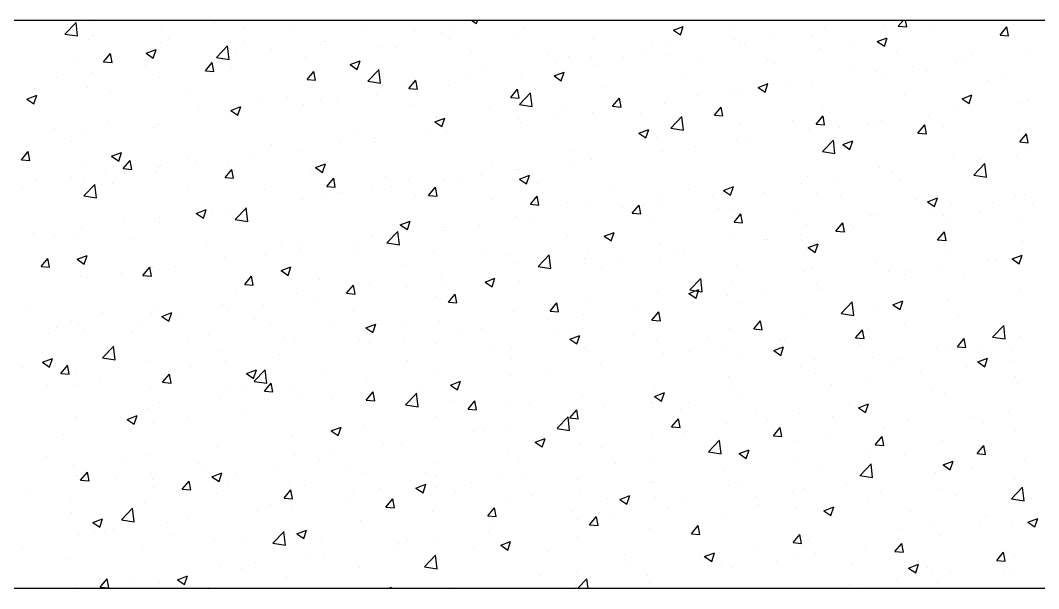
# Model space of a CAD drawing. Header units: millimetres. Extents: x 331487 to 517269, y 198509 to 399936.
# Drawn here: x 438812 to 439530, y 339696 to 340096 of the extents above; entities that cross this region are included whole.
import ezdxf

# ---------------------------------------------------------------- set-up
doc = ezdxf.new("R2010")
doc.units = ezdxf.units.MM
doc.header["$MEASUREMENT"] = 0
doc.layers.add('COLUMN', color=6, linetype='Continuous')

msp = doc.modelspace()

# ---------------------------------------------------------------- linework, layer by layer
at = {"layer": 'COLUMN'}
for p, q in [((448979.83, 340095.96), (420204.35, 340095.96)), ((448984.26, 339695.96), (420604.35, 339695.96))]:
    msp.add_line(p, q, dxfattribs=at)
at = {"layer": 'COLUMN', "color": 2, "linetype": 'Continuous'}
for p, q in [((438843.97, 340086.38), (438851.75, 340094.5)), ((438852.82, 340084.97), (438851.72, 340094.46)), ((438864.35, 340095.35), (438864.35, 340095.35)), ((438949.26, 340094.5), (438949.26, 340094.5)), ((438962.53, 340095.78), (438962.53, 340095.78)), ((439130.5, 340095.96), (439133.83, 340093.71)), ((439133.82, 340093.71), (439134.58, 340095.96)), ((439431.04, 340091.86), (439434.48, 340095.96)), ((439437.01, 340091.33), (439436.16, 340095.96)), ((438912.01, 340089.38), (438912.01, 340089.38)), ((438969.45, 340090.09), (438969.45, 340090.09)), ((439002.64, 340092.25), (439002.64, 340092.25)), ((439056.02, 340089.99), (439056.02, 340089.99)), ((439090.17, 340089.1), (439090.17, 340089.1)), ((439109.4, 340087.74), (439109.4, 340087.74)), ((439115.21, 340092.39), (439115.21, 340092.39)), ((439167.04, 340090.93), (439167.04, 340090.93)), ((439272.56, 340089.06), (439279.57, 340091.75)), ((439272.56, 340089.06), (439277.54, 340085.71)), ((439277.53, 340085.7), (439279.56, 340091.75)), ((439315.23, 340090.49), (439315.23, 340090.49)), ((439378.9, 340091.13), (439378.9, 340091.13)), ((439421.47, 340092.02), (439421.47, 340092.02)), ((439431.04, 340091.86), (439437.02, 340091.33)), ((439455.83, 340088.56), (439455.83, 340088.56)), ((439502.76, 340085.58), (439507.59, 340091.33)), ((439508.74, 340085.05), (439507.58, 340091.32)), ((438843.93, 340086.35), (438852.82, 340084.97)), ((438860.67, 340082.34), (438860.67, 340082.34)), ((438863.58, 340085.58), (438863.58, 340085.58)), ((438911.13, 340080.08), (438911.13, 340080.08)), ((438916.96, 340083.33), (438916.96, 340083.33)), ((438970.34, 340081.07), (438970.34, 340081.07)), ((439027.02, 340080.78), (439027.02, 340080.78)), ((439115.1, 340083.43), (439115.1, 340083.43)), ((439162.79, 340085.48), (439162.79, 340085.48)), ((439216.17, 340083.23), (439216.17, 340083.23)), ((439256.91, 340080.48), (439256.91, 340080.48)), ((439269.55, 340080.97), (439269.55, 340080.97)), ((439315.99, 340082.85), (439315.99, 340082.85)), ((439341.02, 340086.15), (439341.02, 340086.15)), ((439370.96, 340085.62), (439370.96, 340085.62)), ((439416.28, 340081.05), (439423.28, 340083.74)), ((439416.28, 340081.05), (439421.25, 340077.7)), ((439421.25, 340077.7), (439423.28, 340083.74)), ((439502.76, 340085.58), (439508.74, 340085.06)), ((438901.12, 340072.83), (438908.12, 340075.51)), ((438901.12, 340072.83), (438906.09, 340069.47)), ((438906.09, 340069.47), (438908.11, 340075.51)), ((438950.69, 340069.83), (438958.48, 340077.95)), ((438959.55, 340068.42), (438958.44, 340077.91)), ((438989.14, 340075.8), (438989.14, 340075.8)), ((439023.72, 340078.82), (439023.72, 340078.82)), ((439064.59, 340077.03), (439064.59, 340077.03)), ((439077.11, 340076.56), (439077.11, 340076.56)), ((439130.49, 340074.3), (439130.49, 340074.3)), ((439252.83, 340074.53), (439252.83, 340074.53)), ((439319.62, 340078.58), (439319.62, 340078.58)), ((439322.93, 340078.71), (439322.93, 340078.71)), ((439376.31, 340076.46), (439376.31, 340076.46)), ((439397.51, 340078.55), (439397.51, 340078.55)), ((439429.7, 340074.2), (439429.7, 340074.2)), ((439523.54, 340073.27), (439523.54, 340073.27)), ((438852.81, 340070.07), (438852.81, 340070.07)), ((438871.11, 340066.84), (438875.93, 340072.59)), ((438871.11, 340066.84), (438877.08, 340066.32)), ((438877.08, 340066.31), (438875.92, 340072.58)), ((438942.83, 340060.56), (438947.65, 340066.31)), ((438948.81, 340060.04), (438947.65, 340066.3)), ((438950.65, 340069.79), (438959.55, 340068.42)), ((438964.11, 340072.5), (438964.11, 340072.5)), ((439013.25, 340069.99), (439013.25, 340069.99)), ((439044.83, 340064.82), (439051.83, 340067.5)), ((439049.8, 340061.46), (439051.83, 340067.5)), ((439183.87, 340072.05), (439183.87, 340072.05)), ((439189.93, 340066.25), (439189.93, 340066.25)), ((439198.59, 340070.47), (439198.59, 340070.47)), ((439214.96, 340069.55), (439214.96, 340069.55)), ((439237.25, 340069.79), (439237.25, 340069.79)), ((439267.68, 340071.08), (439267.68, 340071.08)), ((439290.63, 340067.54), (439290.63, 340067.54)), ((439339.19, 340068.53), (439339.19, 340068.53)), ((439472.2, 340066.23), (439472.2, 340066.23)), ((439478.65, 340068.29), (439478.65, 340068.29)), ((439483.08, 340071.95), (439483.08, 340071.95)), ((438863.08, 340059.2), (438863.08, 340059.2)), ((438900.96, 340064.19), (438900.96, 340064.19)), ((438942.83, 340060.56), (438948.81, 340060.04)), ((438961.31, 340062.49), (438961.31, 340062.49)), ((439014.56, 340054.29), (439019.38, 340060.03)), ((439020.53, 340053.76), (439019.38, 340060.03)), ((439044.83, 340064.82), (439049.8, 340061.46)), ((439057.41, 340053.28), (439065.2, 340061.4)), ((439066.27, 340051.86), (439065.17, 340061.36)), ((439140.27, 340060.46), (439140.27, 340060.46)), ((439188.54, 340056.81), (439195.54, 340059.5)), ((439193.51, 340053.45), (439195.54, 340059.49)), ((439217.17, 340064.68), (439217.17, 340064.68)), ((439280.87, 340058.52), (439280.87, 340058.52)), ((439344.02, 340065.28), (439344.02, 340065.28)), ((439397.4, 340063.03), (439397.4, 340063.03)), ((439415.75, 340060), (439415.75, 340060)), ((439420.26, 340058.74), (439420.26, 340058.74)), ((439440.78, 340063.3), (439440.78, 340063.3)), ((439450.78, 340060.77), (439450.78, 340060.77)), ((439504.16, 340058.52), (439504.16, 340058.52)), ((438838.05, 340055.9), (438838.05, 340055.9)), ((438910.8, 340056.09), (438910.8, 340056.09)), ((439014.56, 340054.29), (439020.54, 340053.77)), ((439057.38, 340053.24), (439066.27, 340051.86)), ((439086.28, 340048.01), (439091.1, 340053.76)), ((439088.9, 340052.95), (439088.9, 340052.95)), ((439092.26, 340047.49), (439091.1, 340053.75)), ((439126.77, 340057.94), (439126.77, 340057.94)), ((439165.83, 340057.64), (439165.83, 340057.64)), ((439188.54, 340056.81), (439193.52, 340053.45)), ((439332.25, 340048.8), (439339.26, 340051.49)), ((439337.23, 340045.44), (439339.25, 340051.49)), ((439352.59, 340051.69), (439352.59, 340051.69)), ((439369.75, 340052.33), (439369.75, 340052.33)), ((439494.02, 340053.56), (439494.02, 340053.56)), ((438822.6, 340048.18), (438822.6, 340048.18)), ((438859.46, 340049.05), (438859.46, 340049.05)), ((438875.98, 340045.93), (438875.98, 340045.93)), ((439063.87, 340049.66), (439063.87, 340049.66)), ((439081.95, 340050.45), (439081.95, 340050.45)), ((439086.28, 340048.01), (439092.26, 340047.49)), ((439113.89, 340050.14), (439113.89, 340050.14)), ((439158.01, 340041.74), (439162.83, 340047.48)), ((439163.98, 340041.21), (439162.83, 340047.48)), ((439164.14, 340036.73), (439171.93, 340044.85)), ((439173, 340035.31), (439171.89, 340044.81)), ((439222.55, 340048.51), (439222.55, 340048.51)), ((439314.72, 340046.7), (439314.72, 340046.7)), ((439318.4, 340045.29), (439318.4, 340045.29)), ((439332.25, 340048.8), (439337.23, 340045.44)), ((438817.09, 340040.57), (438824.1, 340043.26)), ((438817.09, 340040.57), (438822.07, 340037.22)), ((438822.06, 340037.22), (438824.09, 340043.26)), ((438929.36, 340043.67), (438929.36, 340043.67)), ((438982.74, 340041.42), (438982.74, 340041.42)), ((439000.71, 340041.34), (439000.71, 340041.34)), ((439023.64, 340040.44), (439023.64, 340040.44)), ((439036.13, 340039.16), (439036.13, 340039.16)), ((439063.38, 340043.74), (439063.38, 340043.74)), ((439089.51, 340036.91), (439089.51, 340036.91)), ((439158.01, 340041.74), (439163.99, 340041.22)), ((439164.23, 340038.5), (439164.23, 340038.5)), ((439229.74, 340035.46), (439234.56, 340041.21)), ((439235.71, 340034.93), (439234.55, 340041.2)), ((439266.46, 340037.79), (439266.46, 340037.79)), ((439289.68, 340043.41), (439289.68, 340043.41)), ((439435.7, 340043.55), (439435.7, 340043.55)), ((439475.97, 340040.79), (439482.97, 340043.48)), ((439475.97, 340040.79), (439480.94, 340037.44)), ((439480.94, 340037.43), (439482.97, 340043.48)), ((439515.5, 340037.16), (439515.5, 340037.16)), ((439522.32, 340039.98), (439522.32, 340039.98)), ((438937.8, 340033.06), (438937.8, 340033.06)), ((438960.81, 340032.56), (438967.81, 340035.25)), ((438960.81, 340032.56), (438965.78, 340029.21)), ((438962.84, 340036.36), (438962.84, 340036.36)), ((438965.32, 340030.43), (438965.32, 340030.43)), ((438965.78, 340029.21), (438967.81, 340035.25)), ((439012.03, 340036.7), (439012.03, 340036.7)), ((439142.89, 340034.65), (439142.89, 340034.65)), ((439164.1, 340036.69), (439173, 340035.31)), ((439188.65, 340030.11), (439188.65, 340030.11)), ((439196.27, 340032.39), (439196.27, 340032.39)), ((439215.95, 340031.39), (439215.95, 340031.39)), ((439226.53, 340035.09), (439226.53, 340035.09)), ((439229.74, 340035.46), (439235.71, 340034.94)), ((439249.65, 340030.14), (439249.65, 340030.14)), ((439301.46, 340029.19), (439306.28, 340034.93)), ((439307.44, 340028.66), (439306.28, 340034.93)), ((439377.38, 340033.54), (439377.38, 340033.54)), ((439470.98, 340032.94), (439470.98, 340032.94)), ((438874.65, 340024.75), (438874.65, 340024.75)), ((438909.58, 340022.8), (438909.58, 340022.8)), ((438960.09, 340029.2), (438960.09, 340029.2)), ((439104.52, 340024.55), (439111.52, 340027.24)), ((439104.52, 340024.55), (439109.49, 340021.2)), ((439105.92, 340028.49), (439105.92, 340028.49)), ((439109.49, 340021.2), (439111.52, 340027.24)), ((439163.62, 340026.81), (439163.62, 340026.81)), ((439164.61, 340024.35), (439164.61, 340024.35)), ((439270.86, 340020.18), (439278.65, 340028.29)), ((439279.72, 340018.76), (439278.62, 340028.26)), ((439301.46, 340029.19), (439307.44, 340028.67)), ((439303.04, 340027.88), (439303.04, 340027.88)), ((439319.06, 340023.53), (439319.06, 340023.53)), ((439356.42, 340025.63), (439356.42, 340025.63)), ((439373.19, 340022.91), (439378.01, 340028.66)), ((439373.19, 340022.91), (439379.17, 340022.39)), ((439379.16, 340022.38), (439378.01, 340028.65)), ((439409.8, 340023.37), (439409.8, 340023.37)), ((439414.47, 340023.86), (439414.47, 340023.86)), ((439419.04, 340025.45), (439419.04, 340025.45)), ((439452.35, 340028.85), (439452.35, 340028.85)), ((438836.77, 340019.76), (438836.77, 340019.76)), ((438858.24, 340015.76), (438858.24, 340015.76)), ((438907, 340020.42), (438907, 340020.42)), ((439047.6, 340018.48), (439047.6, 340018.48)), ((439100.47, 340018.5), (439100.47, 340018.5)), ((439112.67, 340016.85), (439112.67, 340016.85)), ((439248.23, 340016.55), (439255.23, 340019.23)), ((439248.23, 340016.55), (439253.21, 340013.19)), ((439253.2, 340013.19), (439255.23, 340019.23)), ((439270.83, 340020.14), (439279.72, 340018.76)), ((439368.53, 340019.04), (439368.53, 340019.04)), ((439389.44, 340020.56), (439389.44, 340020.56)), ((439444.91, 340016.64), (439449.73, 340022.38)), ((439444.91, 340016.64), (439450.89, 340016.12)), ((439450.89, 340016.11), (439449.73, 340022.38)), ((439463.18, 340021.12), (439463.18, 340021.12)), ((439516.57, 340018.86), (439516.57, 340018.86)), ((439516.64, 340010.36), (439521.46, 340016.11)), ((439522.61, 340009.83), (439521.46, 340016.1)), ((438848.68, 340010.41), (438848.68, 340010.41)), ((438989.28, 340008.47), (438989.28, 340008.47)), ((439037.56, 340010.22), (439037.56, 340010.22)), ((439062.16, 340010.45), (439062.16, 340010.45)), ((439062.59, 340013.51), (439062.59, 340013.51)), ((439260.74, 340013.52), (439260.74, 340013.52)), ((439317.19, 340012), (439317.19, 340012)), ((439326.28, 340012.25), (439326.28, 340012.25)), ((439377.59, 340003.62), (439385.38, 340011.74)), ((439386.44, 340002.21), (439385.34, 340011.71)), ((439391.95, 340008.54), (439398.95, 340011.23)), ((439391.95, 340008.54), (439396.92, 340005.18)), ((439396.92, 340005.18), (439398.94, 340011.22)), ((439516.64, 340010.36), (439522.62, 340009.84)), ((438813.25, 339997.9), (438818.08, 340003.64)), ((438819.23, 339997.37), (438818.07, 340003.64)), ((438876.78, 340000.31), (438883.79, 340003)), ((438881.76, 339996.95), (438883.78, 340003)), ((438974.4, 340001.9), (438974.4, 340001.9)), ((439010.82, 340003.41), (439010.82, 340003.41)), ((439202.43, 340003.51), (439202.43, 340003.51)), ((439263.38, 340003.97), (439263.38, 340003.97)), ((439265.25, 340004.51), (439265.25, 340004.51)), ((439288.41, 340007.26), (439288.41, 340007.26)), ((439377.55, 340003.59), (439386.44, 340002.21)), ((439514.23, 340001.01), (439514.23, 340001.01)), ((439521.11, 340006.7), (439521.11, 340006.7)), ((438813.25, 339997.9), (438819.23, 339997.37)), ((438856.51, 339994.83), (438856.51, 339994.83)), ((438876.78, 340000.31), (438881.76, 339996.96)), ((438884.98, 339991.62), (438889.8, 339997.37)), ((438890.96, 339991.09), (438889.8, 339997.36)), ((438930.96, 339998.46), (438930.96, 339998.46)), ((438936.53, 339996.91), (438936.53, 339996.91)), ((438958.88, 339995.91), (438958.88, 339995.91)), ((439020.5, 339992.3), (439027.5, 339994.99)), ((439025.47, 339988.95), (439027.5, 339994.99)), ((439200.22, 339995.65), (439200.22, 339995.65)), ((439214.74, 339998.1), (439214.74, 339998.1)), ((439469.76, 339999.65), (439469.76, 339999.65)), ((439484.31, 339987.07), (439492.1, 339995.19)), ((439489.19, 339997.72), (439489.19, 339997.72)), ((439489.89, 339993.89), (439489.89, 339993.89)), ((439493.17, 339985.66), (439492.06, 339995.15)), ((438872.64, 339988.45), (438872.64, 339988.45)), ((438884.98, 339991.62), (438890.96, 339991.1)), ((438908.37, 339989.51), (438908.37, 339989.51)), ((438909.89, 339992.57), (438909.89, 339992.57)), ((438911.5, 339993.62), (438911.5, 339993.62)), ((438956.71, 339985.35), (438961.53, 339991.09)), ((438962.68, 339984.82), (438961.53, 339991.08)), ((438963.27, 339990.32), (438963.27, 339990.32)), ((439016.65, 339988.06), (439016.65, 339988.06)), ((439020.5, 339992.3), (439025.47, 339988.95)), ((439137.31, 339987.37), (439137.31, 339987.37)), ((439144.11, 339993.5), (439144.11, 339993.5)), ((439162.35, 339990.67), (439162.35, 339990.67)), ((439163.39, 339991.06), (439163.39, 339991.06)), ((439164.21, 339984.29), (439171.21, 339986.98)), ((439169.18, 339980.94), (439171.21, 339986.98)), ((439417.82, 339992.16), (439417.82, 339992.16)), ((439426.04, 339989.4), (439426.04, 339989.4)), ((439484.27, 339987.03), (439493.17, 339985.66)), ((438824.21, 339983.65), (438824.21, 339983.65)), ((438848.34, 339985.3), (438848.34, 339985.3)), ((438857.02, 339982.47), (438857.02, 339982.47)), ((438857.22, 339972.42), (438865.01, 339980.54)), ((438866.08, 339971), (438864.98, 339980.5)), ((438877.59, 339981.4), (438877.59, 339981.4)), ((438956.71, 339985.35), (438962.68, 339984.82)), ((439028.43, 339979.07), (439033.25, 339984.82)), ((439034.41, 339978.54), (439033.25, 339984.81)), ((439070.03, 339985.81), (439070.03, 339985.81)), ((439085.79, 339983.49), (439085.79, 339983.49)), ((439111.45, 339983.56), (439111.45, 339983.56)), ((439123.42, 339983.55), (439123.42, 339983.55)), ((439164.21, 339984.29), (439169.18, 339980.94)), ((439176.8, 339981.3), (439176.8, 339981.3)), ((439363.13, 339981.12), (439363.13, 339981.12)), ((439367.31, 339985.75), (439367.31, 339985.75)), ((439388.17, 339984.42), (439388.17, 339984.42)), ((439431.57, 339983.88), (439431.57, 339983.88)), ((438814.32, 339978.44), (438814.32, 339978.44)), ((438857.19, 339972.38), (438866.08, 339971)), ((438930.97, 339979.14), (438930.97, 339979.14)), ((438984.35, 339976.88), (438984.35, 339976.88)), ((439027.47, 339973.48), (439027.47, 339973.48)), ((439028.43, 339979.07), (439034.41, 339978.55)), ((439036.29, 339974.07), (439036.29, 339974.07)), ((439037.74, 339974.63), (439037.74, 339974.63)), ((439060.94, 339977.16), (439060.94, 339977.16)), ((439074.16, 339979.06), (439074.16, 339979.06)), ((439091.12, 339972.37), (439091.12, 339972.37)), ((439100.16, 339972.79), (439104.98, 339978.54)), ((439100.16, 339972.79), (439106.14, 339972.27)), ((439106.13, 339972.27), (439104.98, 339978.53)), ((439171.88, 339966.52), (439176.71, 339972.26)), ((439177.86, 339965.99), (439176.7, 339972.26)), ((439230.18, 339979.04), (439230.18, 339979.04)), ((439283.56, 339976.78), (439283.56, 339976.78)), ((439299.98, 339972.81), (439299.98, 339972.81)), ((439307.92, 339976.28), (439314.92, 339978.97)), ((439307.92, 339976.28), (439312.9, 339972.93)), ((439312.89, 339972.93), (439314.92, 339978.97)), ((439315.97, 339978.71), (439315.97, 339978.71)), ((439336.95, 339974.53), (439336.95, 339974.53)), ((439373.25, 339973.87), (439373.25, 339973.87)), ((439390.33, 339972.27), (439390.33, 339972.27)), ((439519.89, 339973.41), (439519.89, 339973.41)), ((439009.6, 339970.12), (439009.6, 339970.12)), ((439011.25, 339970.77), (439011.25, 339970.77)), ((439144.5, 339970.12), (439144.5, 339970.12)), ((439171.89, 339966.52), (439177.86, 339966)), ((439197.88, 339967.86), (439197.88, 339967.86)), ((439243.61, 339960.24), (439248.43, 339965.99)), ((439249.59, 339959.72), (439248.43, 339965.98)), ((439251.27, 339965.61), (439251.27, 339965.61)), ((439262.1, 339967.82), (439262.1, 339967.82)), ((439264.03, 339971.22), (439264.03, 339971.22)), ((439443.71, 339970.02), (439443.71, 339970.02)), ((439451.64, 339968.28), (439458.64, 339970.96)), ((439451.64, 339968.28), (439456.61, 339964.92)), ((439456.61, 339964.92), (439458.63, 339970.96)), ((439468.55, 339966.36), (439468.55, 339966.36)), ((439497.09, 339967.76), (439497.09, 339967.76)), ((439513.85, 339971.94), (439513.85, 339971.94)), ((439525.79, 339966.56), (439525.79, 339966.56)), ((438936.47, 339960.05), (438943.48, 339962.74)), ((438936.48, 339960.05), (438941.45, 339956.69)), ((438941.45, 339956.69), (438943.47, 339962.74)), ((438948.1, 339962.46), (438948.1, 339962.46)), ((438957.66, 339962.62), (438957.66, 339962.62)), ((438963.95, 339955.87), (438971.74, 339963.99)), ((438969.15, 339963.47), (438969.15, 339963.47)), ((438972.81, 339954.45), (438971.7, 339963.95)), ((439213.52, 339964.81), (439213.52, 339964.81)), ((439237.07, 339964.53), (439237.07, 339964.53)), ((439243.61, 339960.24), (439249.59, 339959.72)), ((439304.65, 339963.35), (439304.65, 339963.35)), ((439314.93, 339963.86), (439314.93, 339963.86)), ((439315.34, 339953.97), (439320.16, 339959.71)), ((439321.31, 339953.44), (439320.16, 339959.71)), ((439358.03, 339961.1), (439358.03, 339961.1)), ((439411.41, 339958.84), (439411.41, 339958.84)), ((439416.61, 339958.87), (439416.61, 339958.87)), ((439455.53, 339961.93), (439455.53, 339961.93)), ((439462.89, 339958.28), (439462.89, 339958.28)), ((439487.92, 339961.57), (439487.92, 339961.57)), ((438885.19, 339954.18), (438885.19, 339954.18)), ((438907.15, 339956.22), (438907.15, 339956.22)), ((438910.22, 339957.47), (438910.22, 339957.47)), ((438910.83, 339953.46), (438910.83, 339953.46)), ((438963.91, 339955.83), (438972.81, 339954.45)), ((439080.19, 339952.04), (439087.19, 339954.73)), ((439080.19, 339952.04), (439085.16, 339948.68)), ((439085.16, 339948.68), (439087.19, 339954.73)), ((439136.04, 339951.23), (439136.04, 339951.23)), ((439162.18, 339957.77), (439162.18, 339957.77)), ((439173.91, 339956.21), (439173.91, 339956.21)), ((439256.62, 339953.85), (439256.62, 339953.85)), ((439315.34, 339953.97), (439321.31, 339953.45)), ((439366.1, 339952.47), (439366.1, 339952.47)), ((439387.06, 339947.69), (439391.88, 339953.44)), ((439393.04, 339947.17), (439391.88, 339953.43)), ((439397.21, 339951.92), (439397.21, 339951.92)), ((439464.79, 339956.59), (439464.79, 339956.59)), ((439518.18, 339954.33), (439518.18, 339954.33)), ((438822.03, 339945.86), (438822.03, 339945.86)), ((438836.61, 339944), (438836.61, 339944)), ((438855.81, 339949.18), (438855.81, 339949.18)), ((439059.73, 339943.87), (439059.73, 339943.87)), ((439070.67, 339939.32), (439078.46, 339947.43)), ((439079.53, 339937.9), (439078.42, 339947.4)), ((439110.24, 339950.28), (439110.24, 339950.28)), ((439111.01, 339947.93), (439111.01, 339947.93)), ((439198.3, 339943.84), (439198.3, 339943.84)), ((439223.9, 339944.03), (439230.9, 339946.72)), ((439223.9, 339944.03), (439228.88, 339940.68)), ((439228.87, 339940.67), (439230.9, 339946.72)), ((439314.75, 339945.42), (439314.75, 339945.42)), ((439361.86, 339944.98), (439361.86, 339944.98)), ((439387.06, 339947.69), (439393.04, 339947.17)), ((439399.73, 339949.96), (439399.73, 339949.96)), ((439458.79, 339941.42), (439463.61, 339947.16)), ((439464.76, 339940.89), (439463.61, 339947.16)), ((438852.51, 339943.44), (438852.51, 339943.44)), ((438889.99, 339941.74), (438889.99, 339941.74)), ((438943.37, 339939.49), (438943.37, 339939.49)), ((438996.76, 339937.23), (438996.76, 339937.23)), ((439008.38, 339936.83), (439008.38, 339936.83)), ((439047.85, 339939.61), (439047.85, 339939.61)), ((439070.64, 339939.28), (439079.53, 339937.9)), ((439262.82, 339937.93), (439262.82, 339937.93)), ((439336.82, 339941.68), (439336.82, 339941.68)), ((439338.9, 339941.91), (439338.9, 339941.91)), ((439367.61, 339936.02), (439374.62, 339938.71)), ((439372.58, 339932.67), (439374.61, 339938.71)), ((439458.79, 339941.42), (439464.77, 339940.9)), ((439518.68, 339940.12), (439518.68, 339940.12)), ((438852.45, 339927.8), (438859.45, 339930.48)), ((438857.42, 339924.44), (438859.45, 339930.48)), ((438956.45, 339929.33), (438956.45, 339929.33)), ((438984.94, 339931.33), (438984.94, 339931.33)), ((439009.98, 339934.63), (439009.98, 339934.63)), ((439050.14, 339934.98), (439050.14, 339934.98)), ((439103.52, 339932.72), (439103.52, 339932.72)), ((439139.98, 339933.83), (439139.98, 339933.83)), ((439156.9, 339930.46), (439156.9, 339930.46)), ((439177.4, 339922.76), (439185.18, 339930.88)), ((439186.25, 339921.35), (439185.15, 339930.85)), ((439212.31, 339931.52), (439212.31, 339931.52)), ((439273.67, 339933.37), (439273.67, 339933.37)), ((439280.58, 339931.9), (439280.58, 339931.9)), ((439367.61, 339936.02), (439372.59, 339932.67)), ((439467.33, 339933.08), (439467.33, 339933.08)), ((439511.33, 339928.01), (439518.33, 339930.7)), ((439516.3, 339924.66), (439518.33, 339930.7)), ((438827.13, 339922.68), (438831.95, 339928.42)), ((438827.13, 339922.68), (438833.11, 339922.15)), ((438833.1, 339922.15), (438831.95, 339928.42)), ((438852.45, 339927.8), (438857.43, 339924.44)), ((438898.86, 339916.4), (438903.68, 339922.15)), ((438904.83, 339915.87), (438903.67, 339922.14)), ((438905.94, 339922.93), (438905.94, 339922.93)), ((438921.79, 339923.02), (438921.79, 339923.02)), ((438996.17, 339919.79), (439003.17, 339922.47)), ((439001.14, 339916.43), (439003.16, 339922.47)), ((439081.66, 339923.82), (439081.66, 339923.82)), ((439160.96, 339924.48), (439160.96, 339924.48)), ((439177.36, 339922.73), (439186.25, 339921.35)), ((439210.29, 339928.21), (439210.29, 339928.21)), ((439210.76, 339925.08), (439210.76, 339925.08)), ((439235.8, 339928.38), (439235.8, 339928.38)), ((439263.67, 339925.95), (439263.67, 339925.95)), ((439317.05, 339923.7), (439317.05, 339923.7)), ((439415.39, 339925.58), (439415.39, 339925.58)), ((439461.61, 339922.13), (439461.61, 339922.13)), ((439493.72, 339926.93), (439493.72, 339926.93)), ((439499.49, 339927.12), (439499.49, 339927.12)), ((439511.33, 339928.01), (439516.3, 339924.66)), ((438854.59, 339915.89), (438854.59, 339915.89)), ((438883.92, 339918.03), (438883.92, 339918.03)), ((438898.86, 339916.4), (438904.83, 339915.88)), ((438970.58, 339910.13), (438975.4, 339915.87)), ((438976.56, 339909.6), (438975.4, 339915.87)), ((438996.17, 339919.79), (439001.14, 339916.43)), ((439109.02, 339916.99), (439109.02, 339916.99)), ((439147.61, 339916.77), (439147.61, 339916.77)), ((439222.26, 339921.88), (439222.26, 339921.88)), ((439364.88, 339919.18), (439364.88, 339919.18)), ((439370.43, 339921.44), (439370.43, 339921.44)), ((439423.81, 339919.19), (439423.81, 339919.19)), ((439435.4, 339916.92), (439435.4, 339916.92)), ((439436.58, 339918.84), (439436.58, 339918.84)), ((439477.2, 339916.93), (439477.2, 339916.93)), ((438858.88, 339914.74), (438858.88, 339914.74)), ((438970.58, 339910.13), (438976.56, 339909.6)), ((439023.34, 339913.81), (439023.34, 339913.81)), ((439042.31, 339903.85), (439047.13, 339909.6)), ((439048.28, 339903.32), (439047.13, 339909.59)), ((439058.51, 339910.58), (439058.51, 339910.58)), ((439084.7, 339908.49), (439084.7, 339908.49)), ((439109.73, 339911.78), (439109.73, 339911.78)), ((439139.88, 339911.78), (439146.88, 339914.47)), ((439139.88, 339911.78), (439144.85, 339908.42)), ((439144.85, 339908.42), (439146.88, 339914.46)), ((439163.94, 339911.87), (439163.94, 339911.87)), ((439284.12, 339906.21), (439291.91, 339914.33)), ((439292.98, 339904.8), (439291.87, 339914.29)), ((439313.54, 339912.13), (439313.54, 339912.13)), ((439373.42, 339910.52), (439373.42, 339910.52)), ((438965.02, 339903.8), (438965.02, 339903.8)), ((439007.17, 339903.54), (439007.17, 339903.54)), ((439042.31, 339903.85), (439048.29, 339903.33)), ((439105.62, 339901.86), (439105.62, 339901.86)), ((439114.03, 339897.58), (439118.85, 339903.32)), ((439120.01, 339897.05), (439118.85, 339903.32)), ((439261.6, 339904.64), (439261.6, 339904.64)), ((439283.59, 339903.77), (439290.59, 339906.46)), ((439283.59, 339903.77), (439288.57, 339900.41)), ((439284.08, 339906.17), (439292.98, 339904.8)), ((439288.56, 339900.41), (439290.59, 339906.46)), ((439310.52, 339902.24), (439310.52, 339902.24)), ((439335.55, 339905.54), (439335.55, 339905.54)), ((439377.09, 339906.91), (439377.09, 339906.91)), ((439517.46, 339906.83), (439517.46, 339906.83)), ((438906.7, 339893.79), (438906.7, 339893.79)), ((438955.23, 339896.05), (438955.23, 339896.05)), ((438983.67, 339895.19), (438983.67, 339895.19)), ((439021.54, 339900.17), (439021.54, 339900.17)), ((439114.03, 339897.58), (439120.01, 339897.05)), ((439185.76, 339891.3), (439190.58, 339897.05)), ((439191.74, 339890.77), (439190.58, 339897.04)), ((439211.09, 339898.24), (439211.09, 339898.24)), ((439247.36, 339893.93), (439247.36, 339893.93)), ((439318.77, 339896.9), (439318.77, 339896.9)), ((439390.84, 339889.66), (439398.63, 339897.78)), ((439399.7, 339888.24), (439398.6, 339897.74)), ((439427.3, 339895.76), (439434.31, 339898.45)), ((439427.3, 339895.76), (439432.28, 339892.41)), ((439432.28, 339892.4), (439434.3, 339898.45)), ((439466.12, 339899.79), (439466.12, 339899.79)), ((438817.14, 339892.9), (438817.14, 339892.9)), ((438870.52, 339890.64), (438870.52, 339890.64)), ((438904.72, 339889.64), (438904.72, 339889.64)), ((438912.14, 339887.53), (438919.15, 339890.22)), ((438912.14, 339887.53), (438917.12, 339884.18)), ((438917.11, 339884.18), (438919.14, 339890.22)), ((438923.9, 339888.39), (438923.9, 339888.39)), ((438958.64, 339891.89), (438958.64, 339891.89)), ((438977.28, 339886.13), (438977.28, 339886.13)), ((439047.3, 339891.85), (439047.3, 339891.85)), ((439159.75, 339891.19), (439159.75, 339891.19)), ((439185.76, 339891.3), (439191.74, 339890.78)), ((439209.49, 339888.94), (439209.49, 339888.94)), ((439257.49, 339885.03), (439262.31, 339890.77)), ((439260.45, 339886.89), (439260.45, 339886.89)), ((439263.46, 339884.5), (439262.3, 339890.76)), ((439390.81, 339889.62), (439399.7, 339888.24)), ((439414.18, 339892.29), (439414.18, 339892.29)), ((439473.18, 339887.68), (439473.18, 339887.68)), ((438838.22, 339879.47), (438838.22, 339879.47)), ((438848.38, 339883.78), (438848.38, 339883.78)), ((438853.38, 339882.6), (438853.38, 339882.6)), ((438895.48, 339883.58), (438895.48, 339883.58)), ((438988.98, 339881.84), (438988.98, 339881.84)), ((439030.67, 339883.88), (439030.67, 339883.88)), ((439055.86, 339879.52), (439062.86, 339882.21)), ((439055.86, 339879.52), (439060.83, 339876.17)), ((439060.83, 339876.17), (439062.85, 339882.21)), ((439084.05, 339881.62), (439084.05, 339881.62)), ((439107.81, 339883.7), (439107.81, 339883.7)), ((439137.43, 339879.36), (439137.43, 339879.36)), ((439184.46, 339885.64), (439184.46, 339885.64)), ((439257.49, 339885.03), (439263.46, 339884.5)), ((439329.21, 339878.75), (439334.03, 339884.5)), ((439335.19, 339878.22), (439334.03, 339884.49)), ((439363.67, 339885.89), (439363.67, 339885.89)), ((439410.27, 339879.4), (439410.27, 339879.4)), ((439435.31, 339882.69), (439435.31, 339882.69)), ((439497.57, 339873.11), (439505.36, 339881.23)), ((439506.43, 339871.69), (439505.32, 339881.19)), ((438832.58, 339875.3), (438832.58, 339875.3)), ((438857.61, 339878.59), (438857.61, 339878.59)), ((438891.6, 339877.21), (438891.6, 339877.21)), ((438930.66, 339871.83), (438930.66, 339871.83)), ((438944.99, 339874.95), (438944.99, 339874.95)), ((438998.37, 339872.7), (438998.37, 339872.7)), ((439057.3, 339877.29), (439057.3, 339877.29)), ((439083.43, 339872.34), (439083.43, 339872.34)), ((439121.3, 339877.33), (439121.3, 339877.33)), ((439190.81, 339877.11), (439190.81, 339877.11)), ((439199.57, 339871.52), (439206.57, 339874.2)), ((439202.13, 339876.88), (439202.13, 339876.88)), ((439204.54, 339868.16), (439206.57, 339874.2)), ((439244.19, 339874.85), (439244.19, 339874.85)), ((439297.58, 339872.6), (439297.58, 339872.6)), ((439312.32, 339878.85), (439312.32, 339878.85)), ((439329.21, 339878.75), (439335.19, 339878.23)), ((439400.94, 339872.47), (439405.76, 339878.22)), ((439400.94, 339872.47), (439406.92, 339871.95)), ((439406.91, 339871.95), (439405.76, 339878.21)), ((439472.66, 339866.2), (439477.48, 339871.94)), ((439478.64, 339865.67), (439477.48, 339871.94)), ((439497.53, 339873.07), (439506.43, 339871.69)), ((439516.24, 339873.54), (439516.24, 339873.54)), ((438870.48, 339858.46), (438878.27, 339866.57)), ((438879.34, 339857.04), (438878.23, 339866.54)), ((439005.95, 339870.25), (439005.95, 339870.25)), ((439051.75, 339870.44), (439051.75, 339870.44)), ((439058.39, 339869.05), (439058.39, 339869.05)), ((439105.13, 339868.19), (439105.13, 339868.19)), ((439143.81, 339866.87), (439143.81, 339866.87)), ((439158.51, 339865.93), (439158.51, 339865.93)), ((439199.57, 339871.52), (439204.54, 339868.16)), ((439209.87, 339864.95), (439209.87, 339864.95)), ((439260.38, 339871.35), (439260.38, 339871.35)), ((439309.24, 339866.09), (439309.24, 339866.09)), ((439343.28, 339863.51), (439350.28, 339866.2)), ((439347.12, 339871.08), (439347.12, 339871.08)), ((439348.25, 339860.15), (439350.28, 339866.19)), ((439350.96, 339870.34), (439350.96, 339870.34)), ((439404.34, 339868.09), (439404.34, 339868.09)), ((439457.72, 339865.83), (439457.72, 339865.83)), ((439464.9, 339866.5), (439464.9, 339866.5)), ((439472.66, 339866.2), (439478.64, 339865.68)), ((439489.59, 339867.26), (439489.59, 339867.26)), ((438828.12, 339855.28), (438835.12, 339857.97)), ((438833.09, 339851.92), (438835.12, 339857.97)), ((438870.45, 339858.42), (438879.34, 339857.04)), ((438872.35, 339861.82), (438872.35, 339861.82)), ((438954.01, 339862.76), (438954.01, 339862.76)), ((438995.24, 339860.73), (438995.24, 339860.73)), ((439158.53, 339857.9), (439158.53, 339857.9)), ((439211.9, 339863.68), (439211.9, 339863.68)), ((439265.28, 339861.42), (439265.28, 339861.42)), ((439284.21, 339862.8), (439284.21, 339862.8)), ((439318.66, 339859.17), (439318.66, 339859.17)), ((439343.28, 339863.51), (439348.26, 339860.15)), ((439412.96, 339859), (439412.96, 339859)), ((439487, 339855.5), (439494, 339858.19)), ((439491.97, 339852.14), (439493.99, 339858.19)), ((439511.11, 339863.58), (439511.11, 339863.58)), ((438814.03, 339851.81), (438814.03, 339851.81)), ((438828.12, 339855.28), (438833.1, 339851.93)), ((438841.01, 339847.46), (438845.83, 339853.2)), ((438846.98, 339846.93), (438845.82, 339853.2)), ((438903.5, 339856.35), (438903.5, 339856.35)), ((438932.33, 339852.45), (438932.33, 339852.45)), ((438957.36, 339855.75), (438957.36, 339855.75)), ((439085.49, 339856.86), (439085.49, 339856.86)), ((439106.59, 339850.41), (439106.59, 339850.41)), ((439221.06, 339854.48), (439221.06, 339854.48)), ((439362.45, 339852.6), (439362.45, 339852.6)), ((439372.04, 339856.91), (439372.04, 339856.91)), ((439425.43, 339854.66), (439425.43, 339854.66)), ((439431.28, 339857.25), (439431.28, 339857.25)), ((439478.81, 339852.4), (439478.81, 339852.4)), ((439487, 339855.5), (439491.97, 339852.14)), ((439510.03, 339856.55), (439510.03, 339856.55)), ((438841.01, 339847.46), (438846.98, 339846.93)), ((438852.16, 339849.31), (438852.16, 339849.31)), ((438869.18, 339844.14), (438869.18, 339844.14)), ((438912.73, 339841.18), (438917.55, 339846.93)), ((438918.71, 339840.65), (438917.55, 339846.92)), ((438971.83, 339847.27), (438978.84, 339849.96)), ((438971.83, 339847.27), (438976.81, 339843.92)), ((438976.81, 339843.92), (438978.83, 339849.96)), ((438977.21, 339841.9), (438984.99, 339850.02)), ((438986.06, 339840.49), (438984.96, 339849.99)), ((439027.17, 339846.85), (439027.17, 339846.85)), ((439056.08, 339844.01), (439056.08, 339844.01)), ((439158.15, 339846.2), (439158.15, 339846.2)), ((439183.18, 339849.5), (439183.18, 339849.5)), ((439311.11, 339845.56), (439311.11, 339845.56)), ((439372.96, 339847.24), (439372.96, 339847.24)), ((439409, 339843.25), (439409, 339843.25)), ((439446.87, 339848.24), (439446.87, 339848.24)), ((439513.56, 339845.31), (439513.56, 339845.31)), ((438831.3, 339839.15), (438831.3, 339839.15)), ((438850.62, 339839.81), (438850.62, 339839.81)), ((438904.01, 339837.56), (438904.01, 339837.56)), ((438912.73, 339841.18), (438918.71, 339840.66)), ((438968.86, 339836.84), (438968.86, 339836.84)), ((438977.17, 339841.87), (438986.06, 339840.49)), ((438984.46, 339834.91), (438989.28, 339840.65)), ((438990.43, 339834.38), (438989.28, 339840.65)), ((439004.74, 339836.96), (439004.74, 339836.96)), ((439094.99, 339837.89), (439094.99, 339837.89)), ((439115.55, 339839.26), (439122.55, 339841.95)), ((439115.55, 339839.26), (439120.52, 339835.91)), ((439120.52, 339835.91), (439122.55, 339841.95)), ((439259.17, 339838.06), (439259.17, 339838.06)), ((439314.64, 339837.23), (439314.64, 339837.23)), ((439383.97, 339839.95), (439383.97, 339839.95)), ((439515.03, 339840.25), (439515.03, 339840.25)), ((438952.8, 339829.47), (438952.8, 339829.47)), ((438957.39, 339835.3), (438957.39, 339835.3)), ((438984.46, 339834.91), (438990.43, 339834.38)), ((439010.77, 339833.05), (439010.77, 339833.05)), ((439032.09, 339829.61), (439032.09, 339829.61)), ((439056.18, 339828.63), (439061, 339834.38)), ((439057.12, 339832.9), (439057.12, 339832.9)), ((439062.16, 339828.1), (439061, 339834.37)), ((439064.15, 339830.79), (439064.15, 339830.79)), ((439083.93, 339825.35), (439091.72, 339833.47)), ((439092.79, 339823.94), (439091.68, 339833.43)), ((439208.66, 339831.66), (439208.66, 339831.66)), ((439259.26, 339831.25), (439266.26, 339833.94)), ((439259.26, 339831.25), (439264.23, 339827.9)), ((439264.23, 339827.9), (439266.26, 339833.94)), ((439320.81, 339831.64), (439320.81, 339831.64)), ((439455.24, 339835.3), (439455.24, 339835.3)), ((439463.68, 339833.21), (439463.68, 339833.21)), ((438902.29, 339823.06), (438902.29, 339823.06)), ((438910.54, 339826.83), (438910.54, 339826.83)), ((439056.18, 339828.63), (439062.16, 339828.11)), ((439083.89, 339825.31), (439092.79, 339823.94)), ((439117.53, 339828.53), (439117.53, 339828.53)), ((439127.91, 339822.36), (439132.73, 339828.1)), ((439127.91, 339822.36), (439133.89, 339821.83)), ((439133.88, 339821.83), (439132.73, 339828.1)), ((439157.31, 339824.62), (439157.31, 339824.62)), ((439170.92, 339826.28), (439170.92, 339826.28)), ((439199.64, 339816.08), (439204.46, 339821.83)), ((439205.61, 339815.55), (439204.45, 339821.82)), ((439224.3, 339824.02), (439224.3, 339824.02)), ((439256.32, 339827.22), (439256.32, 339827.22)), ((439257.9, 339823.36), (439257.9, 339823.36)), ((439277.68, 339821.77), (439277.68, 339821.77)), ((439282.94, 339826.65), (439282.94, 339826.65)), ((439396.92, 339825.29), (439396.92, 339825.29)), ((439402.97, 339823.25), (439409.97, 339825.93)), ((439402.97, 339823.25), (439407.95, 339819.89)), ((439407.94, 339819.89), (439409.97, 339825.93)), ((439411.74, 339825.71), (439411.74, 339825.71)), ((438850.94, 339816.02), (438850.94, 339816.02)), ((438852.22, 339816.82), (438852.22, 339816.82)), ((438887.81, 339815.02), (438894.81, 339817.71)), ((438887.81, 339815.02), (438892.79, 339811.66)), ((438892.78, 339811.66), (438894.81, 339817.71)), ((438931.06, 339816.31), (438931.06, 339816.31)), ((438968.93, 339821.29), (438968.93, 339821.29)), ((439105.37, 339817.12), (439105.37, 339817.12)), ((439190.65, 339808.8), (439198.44, 339816.92)), ((439194.75, 339815.04), (439194.75, 339815.04)), ((439198, 339817.21), (439198, 339817.21)), ((439199.51, 339807.38), (439198.41, 339816.88)), ((439199.64, 339816.08), (439205.61, 339815.56)), ((439271.36, 339809.81), (439276.18, 339815.55)), ((439277.34, 339809.28), (439276.18, 339815.55)), ((439331.06, 339819.51), (439331.06, 339819.51)), ((439338.6, 339815.28), (439338.6, 339815.28)), ((439361.23, 339819.31), (439361.23, 339819.31)), ((439384.45, 339817.26), (439384.45, 339817.26)), ((439437.83, 339815), (439437.83, 339815)), ((439483.72, 339817.11), (439483.72, 339817.11)), ((439508.75, 339820.4), (439508.75, 339820.4)), ((438906.02, 339813.01), (438906.02, 339813.01)), ((439031.52, 339807.01), (439038.53, 339809.7)), ((439036.5, 339803.65), (439038.52, 339809.7)), ((439054.86, 339810.72), (439054.86, 339810.72)), ((439156.88, 339810.06), (439156.88, 339810.06)), ((439190.62, 339808.76), (439199.51, 339807.38)), ((439271.36, 339809.81), (439277.34, 339809.28)), ((439309.89, 339812.27), (439309.89, 339812.27)), ((439343.09, 339803.53), (439347.91, 339809.28)), ((439349.06, 339803), (439347.91, 339809.27)), ((439420.57, 339808.79), (439420.57, 339808.79)), ((439491.21, 339812.75), (439491.21, 339812.75)), ((438842.87, 339804.69), (438842.87, 339804.69)), ((439003.52, 339803.67), (439003.52, 339803.67)), ((439031.53, 339807.01), (439036.5, 339803.65)), ((439131.84, 339806.76), (439131.84, 339806.76)), ((439139.68, 339807.2), (439139.68, 339807.2)), ((439175.24, 339799), (439182.24, 339801.69)), ((439180.21, 339795.64), (439182.24, 339801.69)), ((439257.95, 339804.77), (439257.95, 339804.77)), ((439280.28, 339805.27), (439280.28, 339805.27)), ((439297.38, 339792.25), (439305.17, 339800.37)), ((439306.24, 339790.83), (439305.13, 339800.33)), ((439343.09, 339803.53), (439349.06, 339803.01)), ((439357.66, 339800.51), (439357.66, 339800.51)), ((439382.69, 339803.81), (439382.69, 339803.81)), ((439414.81, 339797.26), (439419.63, 339803)), ((439420.79, 339796.73), (439419.63, 339803)), ((439493.43, 339800.3), (439493.43, 339800.3)), ((439513.81, 339806.96), (439513.81, 339806.96)), ((438951.58, 339796.18), (438951.58, 339796.18)), ((439030.81, 339793.46), (439030.81, 339793.46)), ((439068.69, 339798.45), (439068.69, 339798.45)), ((439081.36, 339797.19), (439081.36, 339797.19)), ((439175.24, 339799), (439180.21, 339795.65)), ((439207.44, 339798.37), (439207.44, 339798.37)), ((439221.96, 339795.26), (439221.96, 339795.26)), ((439318.95, 339790.99), (439325.95, 339793.68)), ((439323.92, 339787.64), (439325.95, 339793.68)), ((439414.81, 339797.26), (439420.79, 339796.73)), ((439462.47, 339799.92), (439462.47, 339799.92)), ((439486.54, 339790.98), (439491.36, 339796.73)), ((439492.51, 339790.45), (439491.36, 339796.72)), ((438831.15, 339788.71), (438831.15, 339788.71)), ((438884.53, 339786.46), (438884.53, 339786.46)), ((438901.07, 339789.78), (438901.07, 339789.78)), ((439005.78, 339790.16), (439005.78, 339790.16)), ((439023.05, 339787.18), (439023.05, 339787.18)), ((439156.1, 339791.33), (439156.1, 339791.33)), ((439256.63, 339787.21), (439256.63, 339787.21)), ((439294.5, 339792.2), (439294.5, 339792.2)), ((439297.34, 339792.21), (439306.24, 339790.83)), ((439318.95, 339790.99), (439323.93, 339787.64)), ((439360.02, 339786.02), (439360.02, 339786.02)), ((439410.53, 339792.42), (439410.53, 339792.42)), ((439435.11, 339790.29), (439435.11, 339790.29)), ((439486.54, 339790.98), (439492.52, 339790.46)), ((439520.32, 339785.95), (439520.32, 339785.95)), ((438849.73, 339782.73), (438849.73, 339782.73)), ((438937.91, 339784.2), (438937.91, 339784.2)), ((438942.62, 339781.85), (438942.62, 339781.85)), ((438991.3, 339781.95), (438991.3, 339781.95)), ((439044.68, 339779.69), (439044.68, 339779.69)), ((439104.16, 339783.83), (439104.16, 339783.83)), ((439163.64, 339785.25), (439163.64, 339785.25)), ((439231.6, 339783.92), (439231.6, 339783.92)), ((439308.67, 339778.98), (439308.67, 339778.98)), ((439376.79, 339780.28), (439376.79, 339780.28)), ((439404.1, 339775.7), (439411.89, 339783.81)), ((439412.96, 339774.28), (439411.85, 339783.78)), ((439462.66, 339782.98), (439469.67, 339785.67)), ((439462.66, 339782.98), (439467.64, 339779.63)), ((439467.63, 339779.63), (439469.66, 339785.67)), ((439482.45, 339780.96), (439482.45, 339780.96)), ((438852.23, 339775.28), (438852.23, 339775.28)), ((438854.88, 339772.24), (438859.7, 339777.98)), ((438854.88, 339772.24), (438860.86, 339771.72)), ((438860.86, 339771.71), (438859.7, 339777.98)), ((438879.72, 339773.57), (438879.72, 339773.57)), ((438904.75, 339776.86), (438904.75, 339776.86)), ((438905.62, 339773.02), (438905.62, 339773.02)), ((438926.61, 339765.96), (438931.43, 339771.71)), ((438932.58, 339765.43), (438931.42, 339771.7)), ((438947.5, 339774.76), (438954.5, 339777.44)), ((438947.5, 339774.76), (438952.48, 339771.4)), ((438952.47, 339771.4), (438954.5, 339777.44)), ((438964.73, 339777.17), (438964.73, 339777.17)), ((439053.65, 339777.43), (439053.65, 339777.43)), ((439098.06, 339777.43), (439098.06, 339777.43)), ((439105.33, 339775.23), (439105.33, 339775.23)), ((439151.44, 339775.18), (439151.44, 339775.18)), ((439168.44, 339775.6), (439168.44, 339775.6)), ((439204.83, 339772.92), (439204.83, 339772.92)), ((439256.74, 339771.48), (439256.74, 339771.48)), ((439404.07, 339775.66), (439412.96, 339774.28)), ((439457.41, 339777.67), (439457.41, 339777.67)), ((439512.6, 339773.67), (439512.6, 339773.67)), ((438816.56, 339765.25), (438816.56, 339765.25)), ((438906.41, 339767.16), (438906.41, 339767.16)), ((438926.61, 339765.96), (438932.58, 339765.44)), ((438959, 339770.77), (438959, 339770.77)), ((438998.33, 339759.69), (439003.15, 339765.43)), ((439002.3, 339770.39), (439002.3, 339770.39)), ((439004.31, 339759.16), (439003.15, 339765.43)), ((439012.38, 339768.51), (439012.38, 339768.51)), ((439047.01, 339765.22), (439047.01, 339765.22)), ((439065.76, 339766.26), (439065.76, 339766.26)), ((439091.22, 339766.75), (439098.22, 339769.44)), ((439091.22, 339766.75), (439096.19, 339763.39)), ((439096.19, 339763.39), (439098.21, 339769.43)), ((439105.53, 339767.32), (439105.53, 339767.32)), ((439130.57, 339770.62), (439130.57, 339770.62)), ((439206.23, 339765.08), (439206.23, 339765.08)), ((439258.21, 339770.67), (439258.21, 339770.67)), ((439311.59, 339768.41), (439311.59, 339768.41)), ((439318.47, 339770.27), (439318.47, 339770.27)), ((439356.39, 339764.37), (439356.39, 339764.37)), ((439364.97, 339766.16), (439364.97, 339766.16)), ((439394.26, 339769.35), (439394.26, 339769.35)), ((439461.25, 339766.63), (439461.25, 339766.63)), ((439510.83, 339759.14), (439518.62, 339767.26)), ((439519.68, 339757.73), (439518.58, 339767.23)), ((438848.09, 339757.15), (438848.09, 339757.15)), ((438950.37, 339762.89), (438950.37, 339762.89)), ((438998.33, 339759.69), (439004.31, 339759.16)), ((439042.38, 339759.01), (439042.38, 339759.01)), ((439070.06, 339753.41), (439074.88, 339759.16)), ((439076.03, 339752.88), (439074.88, 339759.15)), ((439119.15, 339764), (439119.15, 339764)), ((439154.88, 339758.04), (439154.88, 339758.04)), ((439172.53, 339761.75), (439172.53, 339761.75)), ((439225.91, 339759.49), (439225.91, 339759.49)), ((439234.93, 339758.74), (439241.93, 339761.43)), ((439234.93, 339758.74), (439239.9, 339755.38)), ((439239.9, 339755.38), (439241.93, 339761.43)), ((439260.15, 339760.26), (439260.15, 339760.26)), ((439279.29, 339757.24), (439279.29, 339757.24)), ((439331.35, 339761.07), (439331.35, 339761.07)), ((439409.31, 339759.13), (439409.31, 339759.13)), ((439418.35, 339763.9), (439418.35, 339763.9)), ((439471.74, 339761.65), (439471.74, 339761.65)), ((439510.79, 339759.11), (439519.68, 339757.73)), ((439525.12, 339759.39), (439525.12, 339759.39)), ((438883.74, 339744.49), (438891.53, 339752.61)), ((438892.6, 339743.08), (438891.49, 339752.57)), ((438899.86, 339756.49), (438899.86, 339756.49)), ((438979.47, 339750.72), (438979.47, 339750.72)), ((438988.69, 339755.21), (438988.69, 339755.21)), ((439004.51, 339754.02), (439004.51, 339754.02)), ((439070.06, 339753.41), (439076.04, 339752.89)), ((439102.94, 339750.54), (439102.94, 339750.54)), ((439141.78, 339747.14), (439146.61, 339752.88)), ((439147.76, 339746.61), (439146.6, 339752.88)), ((439201.84, 339750.25), (439201.84, 339750.25)), ((439268.2, 339752.76), (439268.2, 339752.76)), ((439332.68, 339754.98), (439332.68, 339754.98)), ((439358.8, 339752.73), (439358.8, 339752.73)), ((439378.64, 339750.73), (439385.64, 339753.42)), ((439378.64, 339750.73), (439383.62, 339747.38)), ((439383.61, 339747.37), (439385.64, 339753.42)), ((439386.06, 339752.72), (439386.06, 339752.72)), ((439439.44, 339750.47), (439439.44, 339750.47)), ((438848.51, 339749.44), (438848.51, 339749.44)), ((438863.48, 339742.5), (438870.48, 339745.19)), ((438868.45, 339739.15), (438870.48, 339745.19)), ((438883.7, 339744.45), (438892.6, 339743.08)), ((438930.37, 339745.2), (438930.37, 339745.2)), ((439052.43, 339744.14), (439052.43, 339744.14)), ((439141.78, 339747.14), (439147.76, 339746.61)), ((439205.29, 339744.48), (439205.29, 339744.48)), ((439213.51, 339740.86), (439218.33, 339746.61)), ((439219.49, 339740.33), (439218.33, 339746.6)), ((439230.32, 339747.77), (439230.32, 339747.77)), ((439307.46, 339745.69), (439307.46, 339745.69)), ((439492.82, 339748.21), (439492.82, 339748.21)), ((439494.01, 339746.51), (439494.01, 339746.51)), ((439522.35, 339742.72), (439529.36, 339745.41)), ((439522.35, 339742.72), (439527.33, 339739.37)), ((439527.33, 339739.37), (439529.35, 339745.41)), ((438863.48, 339742.5), (438868.45, 339739.15)), ((438864.64, 339735.63), (438864.64, 339735.63)), ((438878.44, 339737.42), (438878.44, 339737.42)), ((438916.32, 339742.41), (438916.32, 339742.41)), ((438990.46, 339727.94), (438998.25, 339736.06)), ((438999.32, 339726.52), (438998.22, 339736.02)), ((439001.09, 339737.1), (439001.09, 339737.1)), ((439007.19, 339734.49), (439014.2, 339737.18)), ((439012.16, 339731.14), (439014.19, 339737.18)), ((439142.13, 339736.16), (439142.13, 339736.16)), ((439143.52, 339740.24), (439143.52, 339740.24)), ((439213.51, 339740.86), (439219.49, 339740.34)), ((439255.52, 339738.19), (439255.52, 339738.19)), ((439285.24, 339734.59), (439290.06, 339740.33)), ((439291.21, 339734.06), (439290.06, 339740.33)), ((439431.11, 339738.23), (439431.11, 339738.23)), ((439456.14, 339741.52), (439456.14, 339741.52)), ((439489.3, 339740.64), (439489.3, 339740.64)), ((439511.38, 339740.38), (439511.38, 339740.38)), ((438853.41, 339734.13), (438853.41, 339734.13)), ((438872.05, 339735.19), (438872.05, 339735.19)), ((438918.02, 339733.37), (438918.02, 339733.37)), ((438949.15, 339729.6), (438949.15, 339729.6)), ((438971.4, 339731.11), (438971.4, 339731.11)), ((439007.19, 339734.49), (439012.17, 339731.14)), ((439024.78, 339728.86), (439024.78, 339728.86)), ((439085.2, 339730.23), (439085.2, 339730.23)), ((439104.26, 339731.17), (439104.26, 339731.17)), ((439150.91, 339726.49), (439157.91, 339729.17)), ((439155.88, 339723.13), (439157.9, 339729.17)), ((439205.01, 339731.79), (439205.01, 339731.79)), ((439285.24, 339734.59), (439291.21, 339734.06)), ((439356.96, 339728.31), (439361.78, 339734.06)), ((439356.96, 339728.31), (439362.94, 339727.79)), ((439362.94, 339727.78), (439361.78, 339734.05)), ((439367.95, 339729.91), (439367.95, 339729.91)), ((439430.98, 339730.63), (439430.98, 339730.63)), ((439460.04, 339733.34), (439460.04, 339733.34)), ((438813.73, 339725.18), (438813.73, 339725.18)), ((438898.64, 339723.2), (438898.64, 339723.2)), ((438990.43, 339727.9), (438999.32, 339726.52)), ((439078.17, 339726.6), (439078.17, 339726.6)), ((439079.23, 339727.88), (439079.23, 339727.88)), ((439131.55, 339724.35), (439131.55, 339724.35)), ((439150.91, 339726.49), (439155.88, 339723.13)), ((439153.67, 339724.75), (439153.67, 339724.75)), ((439184.93, 339722.09), (439184.93, 339722.09)), ((439294.62, 339718.48), (439301.62, 339721.17)), ((439299.59, 339715.12), (439301.62, 339721.16)), ((439305.04, 339721.63), (439305.04, 339721.63)), ((439330.08, 339724.93), (439330.08, 339724.93)), ((439408.1, 339725.84), (439408.1, 339725.84)), ((439428.69, 339722.04), (439433.51, 339727.78)), ((439428.69, 339722.04), (439434.67, 339721.51)), ((439434.66, 339721.51), (439433.51, 339727.78)), ((439500.41, 339715.76), (439505.24, 339721.51)), ((439506.39, 339715.23), (439505.23, 339721.5)), ((438847.3, 339716.16), (438847.3, 339716.16)), ((438978.2, 339714.58), (438978.2, 339714.58)), ((439016.07, 339719.56), (439016.07, 339719.56)), ((439026.88, 339720.22), (439026.88, 339720.22)), ((439097.19, 339711.39), (439104.98, 339719.51)), ((439101.73, 339717.25), (439101.73, 339717.25)), ((439106.05, 339709.97), (439104.94, 339719.47)), ((439238.31, 339719.84), (439238.31, 339719.84)), ((439291.7, 339717.58), (439291.7, 339717.58)), ((439294.62, 339718.48), (439299.59, 339715.12)), ((439345.08, 339715.33), (439345.08, 339715.33)), ((439357.59, 339719.44), (439357.59, 339719.44)), ((439372.66, 339720.61), (439372.66, 339720.61)), ((439500.41, 339715.76), (439506.39, 339715.24)), ((439513.26, 339718.68), (439513.26, 339718.68)), ((438953.17, 339711.28), (438953.17, 339711.28)), ((438968.56, 339710.21), (438968.56, 339710.21)), ((439051.22, 339710.85), (439051.22, 339710.85)), ((439097.15, 339711.35), (439106.05, 339709.97)), ((439204.02, 339708.33), (439204.02, 339708.33)), ((439241.89, 339713.32), (439241.89, 339713.32)), ((439306.24, 339712.4), (439306.24, 339712.4)), ((439314.34, 339710.6), (439314.34, 339710.6)), ((439398.46, 339713.07), (439398.46, 339713.07)), ((439438.33, 339710.47), (439445.33, 339713.16)), ((439438.33, 339710.47), (439443.31, 339707.11)), ((439443.3, 339707.11), (439445.33, 339713.16)), ((439451.84, 339710.82), (439451.84, 339710.82)), ((439454.94, 339708.67), (439454.94, 339708.67)), ((439467.71, 339707.07), (439467.71, 339707.07)), ((439505.22, 339708.56), (439505.22, 339708.56)), ((439510.16, 339707.09), (439510.16, 339707.09)), ((438868.76, 339697.02), (438873.58, 339702.76)), ((438874.73, 339696.49), (438873.57, 339702.76)), ((438890.01, 339702.97), (438890.01, 339702.97)), ((438910.24, 339700.2), (438910.24, 339700.2)), ((438923.17, 339702.24), (438930.17, 339704.93)), ((438923.17, 339702.24), (438928.15, 339698.89)), ((438928.14, 339698.89), (438930.17, 339704.93)), ((438999.87, 339703.81), (438999.87, 339703.81)), ((439178.98, 339705.03), (439178.98, 339705.03)), ((439204.99, 339695.96), (439211.7, 339702.95)), ((439212.47, 339695.96), (439211.66, 339702.92)), ((439254.3, 339704.9), (439254.3, 339704.9)), ((439256.03, 339700.59), (439256.03, 339700.59)), ((439429.83, 339702.08), (439429.83, 339702.08)), ((439458.82, 339700.05), (439458.82, 339700.05)), ((438852.14, 339697.98), (438852.14, 339697.98)), ((438868.76, 339697.02), (438874.73, 339696.5)), ((438944.86, 339695.96), (438945.3, 339696.49)), ((438945.4, 339695.96), (438945.3, 339696.48)), ((438947.93, 339696.31), (438947.93, 339696.31)), ((439071.38, 339695.96), (439073.89, 339696.92)), ((439073.56, 339695.96), (439073.88, 339696.92)), ((439115.83, 339696.72), (439115.83, 339696.72)), ((439203.79, 339698.5), (439203.79, 339698.5)), ((439396.62, 339698.66), (439396.62, 339698.66)), ((439404.8, 339698.79), (439404.8, 339698.79))]:
    msp.add_line(p, q, dxfattribs=at)

doc.saveas('drawing.dxf')
